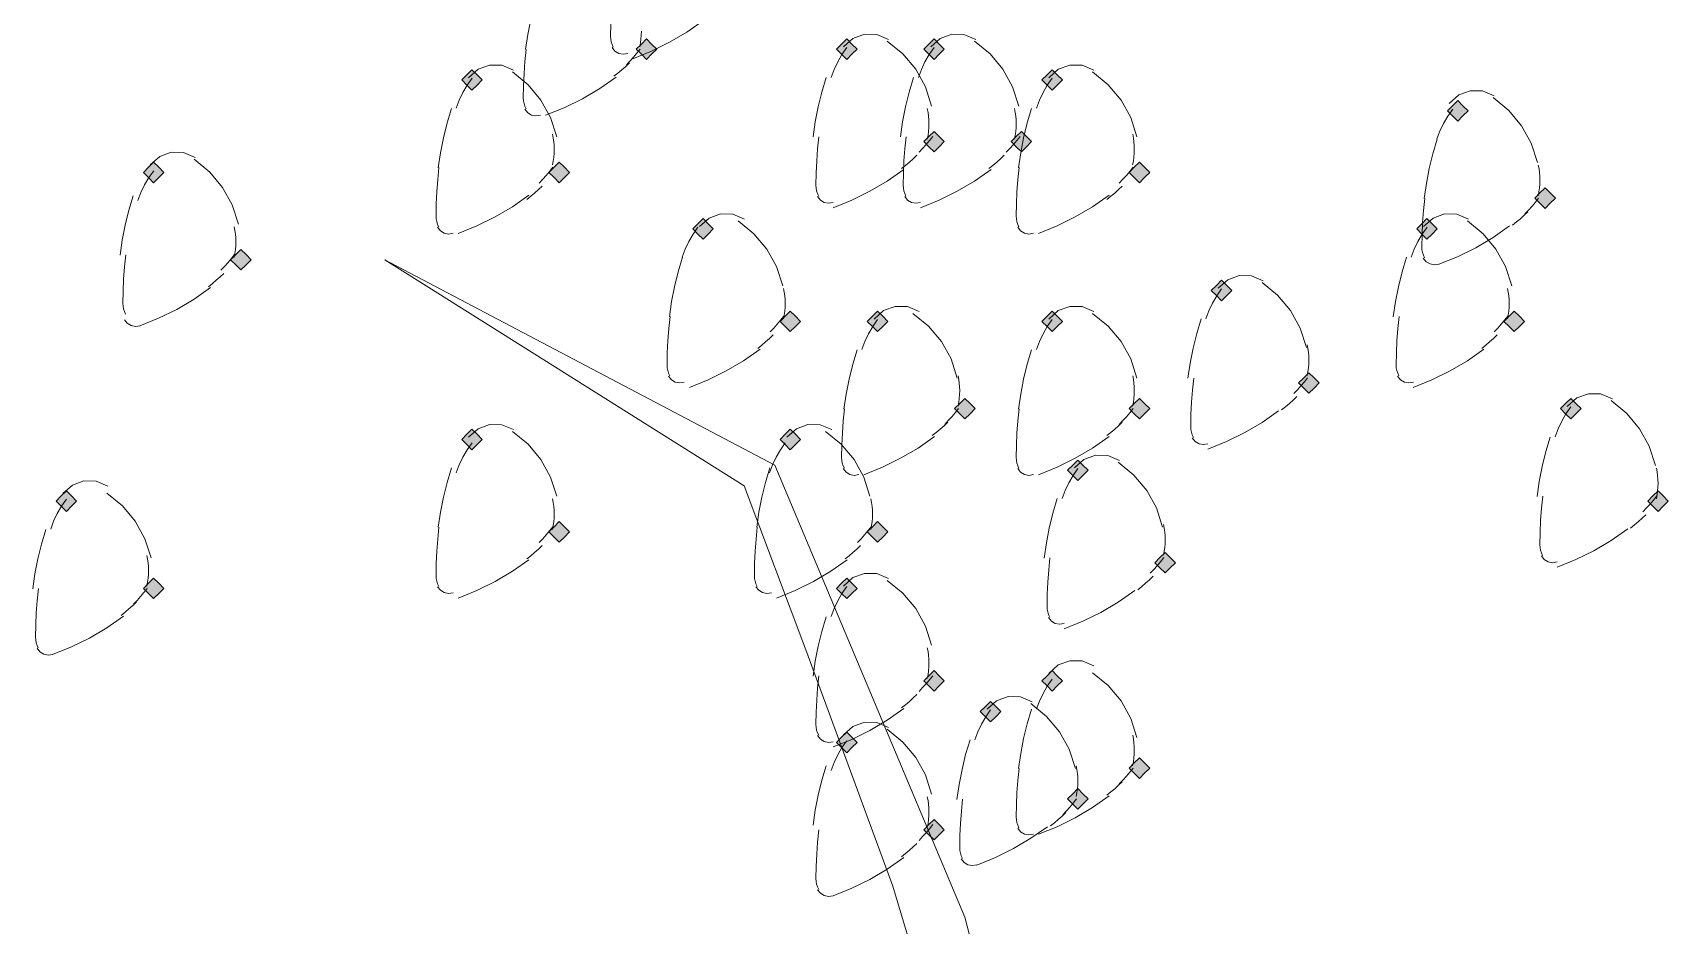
# Model space of a CAD drawing. Header units: millimetres. Extents: x 0 to 420, y 0 to 297.
# Drawn here: x 88.17 to 94.91, y 81.06 to 84.73 of the extents above; entities that cross this region are included whole.
import ezdxf

# ---------------------------------------------------------------- set-up
doc = ezdxf.new("R2010")
doc.units = ezdxf.units.MM

msp = doc.modelspace()

# ---------------------------------------------------------------- hatches: boundary and pattern name
for points in [[(90.6992, 84.709), (90.678, 84.6878), (90.6568, 84.6667), (90.678, 84.6455), (90.6992, 84.6243), (90.7203, 84.6455), (90.7415, 84.6667), (90.7203, 84.6878), (90.6992, 84.709)], [(91.5247, 84.709), (91.5035, 84.6878), (91.4823, 84.6667), (91.5035, 84.6455), (91.5247, 84.6243), (91.5458, 84.6455), (91.567, 84.6667), (91.5458, 84.6878), (91.5247, 84.709)], [(91.8845, 84.709), (91.8633, 84.6878), (91.8422, 84.6667), (91.8633, 84.6455), (91.8845, 84.6243), (91.9057, 84.6455), (91.9268, 84.6667), (91.9057, 84.6878), (91.8845, 84.709)], [(89.9795, 84.582), (89.9583, 84.5608), (89.9372, 84.5397), (89.9583, 84.5185), (89.9795, 84.4973), (90.0007, 84.5185), (90.0218, 84.5397), (90.0007, 84.5608), (89.9795, 84.582)], [(92.3713, 84.582), (92.3502, 84.5608), (92.329, 84.5397), (92.3502, 84.5185), (92.3713, 84.4973), (92.3925, 84.5185), (92.4137, 84.5397), (92.3925, 84.5608), (92.3713, 84.582)], [(94.0435, 84.455), (94.0223, 84.4338), (94.0012, 84.4127), (94.0223, 84.3915), (94.0435, 84.3703), (94.0647, 84.3915), (94.0858, 84.4127), (94.0647, 84.4338), (94.0435, 84.455)], [(91.8845, 84.328), (91.8633, 84.3068), (91.8422, 84.2857), (91.8633, 84.2645), (91.8845, 84.2433), (91.9057, 84.2645), (91.9268, 84.2857), (91.9057, 84.3068), (91.8845, 84.328)], [(92.2443, 84.328), (92.2232, 84.3068), (92.202, 84.2857), (92.2232, 84.2645), (92.2443, 84.2433), (92.2655, 84.2645), (92.2867, 84.2857), (92.2655, 84.3068), (92.2443, 84.328)], [(88.6672, 84.201), (88.646, 84.1798), (88.6248, 84.1587), (88.646, 84.1375), (88.6672, 84.1163), (88.6883, 84.1375), (88.7095, 84.1587), (88.6883, 84.1798), (88.6672, 84.201)], [(90.3393, 84.201), (90.3182, 84.1798), (90.297, 84.1587), (90.3182, 84.1375), (90.3393, 84.1163), (90.3605, 84.1375), (90.3817, 84.1587), (90.3605, 84.1798), (90.3393, 84.201)], [(92.7312, 84.201), (92.71, 84.1798), (92.6888, 84.1587), (92.71, 84.1375), (92.7312, 84.1163), (92.7523, 84.1375), (92.7735, 84.1587), (92.7523, 84.1798), (92.7312, 84.201)], [(94.4033, 84.0952), (94.3822, 84.074), (94.361, 84.0528), (94.3822, 84.0317), (94.4033, 84.0105), (94.4245, 84.0317), (94.4457, 84.0528), (94.4245, 84.074), (94.4033, 84.0952)], [(90.932, 83.9682), (90.9108, 83.947), (90.8897, 83.9258), (90.9108, 83.9047), (90.932, 83.8835), (90.9532, 83.9047), (90.9743, 83.9258), (90.9532, 83.947), (90.932, 83.9682)], [(93.9165, 83.9682), (93.8953, 83.947), (93.8742, 83.9258), (93.8953, 83.9047), (93.9165, 83.8835), (93.9377, 83.9047), (93.9588, 83.9258), (93.9377, 83.947), (93.9165, 83.9682)], [(89.027, 83.8412), (89.0059, 83.82), (88.9847, 83.7988), (89.0059, 83.7777), (89.027, 83.7565), (89.0482, 83.7777), (89.0693, 83.7988), (89.0482, 83.82), (89.027, 83.8412)], [(93.0698, 83.7142), (93.0487, 83.693), (93.0275, 83.6718), (93.0487, 83.6507), (93.0698, 83.6295), (93.091, 83.6507), (93.1122, 83.6718), (93.091, 83.693), (93.0698, 83.7142)], [(91.2918, 83.5872), (91.2707, 83.566), (91.2495, 83.5448), (91.2707, 83.5237), (91.2918, 83.5025), (91.313, 83.5237), (91.3342, 83.5448), (91.313, 83.566), (91.2918, 83.5872)], [(91.6517, 83.5872), (91.6305, 83.566), (91.6093, 83.5448), (91.6305, 83.5237), (91.6517, 83.5025), (91.6728, 83.5237), (91.694, 83.5448), (91.6728, 83.566), (91.6517, 83.5872)], [(92.3713, 83.5872), (92.3502, 83.566), (92.329, 83.5448), (92.3502, 83.5237), (92.3713, 83.5025), (92.3925, 83.5237), (92.4137, 83.5448), (92.3925, 83.566), (92.3713, 83.5872)], [(94.2763, 83.5872), (94.2552, 83.566), (94.234, 83.5448), (94.2552, 83.5237), (94.2763, 83.5025), (94.2975, 83.5237), (94.3187, 83.5448), (94.2975, 83.566), (94.2763, 83.5872)], [(93.4297, 83.3332), (93.4085, 83.312), (93.3873, 83.2908), (93.4085, 83.2697), (93.4297, 83.2485), (93.4508, 83.2697), (93.472, 83.2908), (93.4508, 83.312), (93.4297, 83.3332)], [(92.0115, 83.2273), (91.9903, 83.2062), (91.9692, 83.185), (91.9903, 83.1638), (92.0115, 83.1427), (92.0327, 83.1638), (92.0538, 83.185), (92.0327, 83.2062), (92.0115, 83.2273)], [(92.7312, 83.2273), (92.71, 83.2062), (92.6888, 83.185), (92.71, 83.1638), (92.7312, 83.1427), (92.7523, 83.1638), (92.7735, 83.185), (92.7523, 83.2062), (92.7312, 83.2273)], [(94.5092, 83.2273), (94.488, 83.2062), (94.4668, 83.185), (94.488, 83.1638), (94.5092, 83.1427), (94.5303, 83.1638), (94.5515, 83.185), (94.5303, 83.2062), (94.5092, 83.2273)], [(89.9795, 83.1003), (89.9583, 83.0792), (89.9372, 83.058), (89.9583, 83.0368), (89.9795, 83.0157), (90.0007, 83.0368), (90.0218, 83.058), (90.0007, 83.0792), (89.9795, 83.1003)], [(91.2918, 83.1003), (91.2707, 83.0792), (91.2495, 83.058), (91.2707, 83.0368), (91.2918, 83.0157), (91.313, 83.0368), (91.3342, 83.058), (91.313, 83.0792), (91.2918, 83.1003)], [(92.4772, 82.9733), (92.456, 82.9522), (92.4348, 82.931), (92.456, 82.9098), (92.4772, 82.8887), (92.4983, 82.9098), (92.5195, 82.931), (92.4983, 82.9522), (92.4772, 82.9733)], [(88.3073, 82.8463), (88.2862, 82.8252), (88.265, 82.804), (88.2862, 82.7828), (88.3073, 82.7617), (88.3285, 82.7828), (88.3497, 82.804), (88.3285, 82.8252), (88.3073, 82.8463)], [(94.869, 82.8463), (94.8478, 82.8252), (94.8267, 82.804), (94.8478, 82.7828), (94.869, 82.7617), (94.8902, 82.7828), (94.9113, 82.804), (94.8902, 82.8252), (94.869, 82.8463)], [(90.3393, 82.7193), (90.3182, 82.6982), (90.297, 82.677), (90.3182, 82.6558), (90.3393, 82.6347), (90.3605, 82.6558), (90.3817, 82.677), (90.3605, 82.6982), (90.3393, 82.7193)], [(91.6517, 82.7193), (91.6305, 82.6982), (91.6093, 82.677), (91.6305, 82.6558), (91.6517, 82.6347), (91.6728, 82.6558), (91.694, 82.677), (91.6728, 82.6982), (91.6517, 82.7193)], [(92.837, 82.5923), (92.8158, 82.5712), (92.7947, 82.55), (92.8158, 82.5288), (92.837, 82.5077), (92.8582, 82.5288), (92.8793, 82.55), (92.8582, 82.5712), (92.837, 82.5923)], [(88.6672, 82.4865), (88.646, 82.4653), (88.6248, 82.4442), (88.646, 82.423), (88.6672, 82.4018), (88.6883, 82.423), (88.7095, 82.4442), (88.6883, 82.4653), (88.6672, 82.4865)], [(91.5247, 82.4865), (91.5035, 82.4653), (91.4823, 82.4442), (91.5035, 82.423), (91.5247, 82.4018), (91.5458, 82.423), (91.567, 82.4442), (91.5458, 82.4653), (91.5247, 82.4865)], [(91.8845, 82.1055), (91.8633, 82.0843), (91.8422, 82.0632), (91.8633, 82.042), (91.8845, 82.0208), (91.9057, 82.042), (91.9268, 82.0632), (91.9057, 82.0843), (91.8845, 82.1055)], [(92.3713, 82.1055), (92.3502, 82.0843), (92.329, 82.0632), (92.3502, 82.042), (92.3713, 82.0208), (92.3925, 82.042), (92.4137, 82.0632), (92.3925, 82.0843), (92.3713, 82.1055)], [(92.1173, 81.9785), (92.0962, 81.9573), (92.075, 81.9362), (92.0962, 81.915), (92.1173, 81.8938), (92.1385, 81.915), (92.1597, 81.9362), (92.1385, 81.9573), (92.1173, 81.9785)], [(91.5247, 81.8515), (91.5035, 81.8303), (91.4823, 81.8092), (91.5035, 81.788), (91.5247, 81.7668), (91.5458, 81.788), (91.567, 81.8092), (91.5458, 81.8303), (91.5247, 81.8515)], [(92.7312, 81.7457), (92.71, 81.7245), (92.6888, 81.7033), (92.71, 81.6822), (92.7312, 81.661), (92.7523, 81.6822), (92.7735, 81.7033), (92.7523, 81.7245), (92.7312, 81.7457)], [(92.4772, 81.6187), (92.456, 81.5975), (92.4348, 81.5763), (92.456, 81.5552), (92.4772, 81.534), (92.4983, 81.5552), (92.5195, 81.5763), (92.4983, 81.5975), (92.4772, 81.6187)], [(91.8845, 81.4917), (91.8633, 81.4705), (91.8422, 81.4493), (91.8633, 81.4282), (91.8845, 81.407), (91.9057, 81.4282), (91.9268, 81.4493), (91.9057, 81.4705), (91.8845, 81.4917)]]:
    msp.add_hatch(color=7).paths.add_polyline_path(points)

# ---------------------------------------------------------------- linework, layer by layer
at = {"lineweight": 13}
for points in [[(90.2547, 84.9095), (90.2367, 84.8493), (90.2218, 84.7884), (90.2097, 84.7268), (90.2007, 84.6647)], [(90.5631, 84.9197), (90.5578, 84.8698), (90.554, 84.8198), (90.5518, 84.7697), (90.551, 84.7196)], [(90.6427, 84.6269), (90.7199, 84.6581), (90.7943, 84.6949), (90.8659, 84.7371), (90.9341, 84.7847)], [(90.551, 84.7196), (90.5517, 84.708), (90.5538, 84.6965), (90.5573, 84.6855), (90.5622, 84.6749)], [(90.6712, 84.6764), (90.6742, 84.6924), (90.6763, 84.7084), (90.6776, 84.7245), (90.678, 84.7407)], [(91.6962, 84.7071), (91.648, 84.7273), (91.5973, 84.7283), (91.5497, 84.7109), (91.5106, 84.6761)], [(91.8743, 84.4324), (91.8486, 84.5115), (91.8087, 84.5837), (91.7558, 84.647), (91.6913, 84.6996)], [(92.0561, 84.7071), (92.0078, 84.7273), (91.9572, 84.7283), (91.9096, 84.7109), (91.8705, 84.6761)], [(92.2341, 84.4324), (92.2084, 84.5115), (92.1685, 84.5837), (92.1156, 84.647), (92.0511, 84.6996)], [(90.2033, 84.6657), (90.198, 84.6158), (90.1942, 84.5658), (90.1919, 84.5157), (90.1912, 84.4656)], [(90.5572, 84.6736), (90.569, 84.6586), (90.5849, 84.649), (90.6031, 84.6455), (90.6219, 84.6486)], [(90.6159, 84.6017), (90.6309, 84.6173), (90.6454, 84.6332), (90.6593, 84.6497), (90.6727, 84.6666)], [(91.5248, 84.6739), (91.5048, 84.6452), (91.4872, 84.615), (91.4723, 84.5834), (91.4601, 84.5506)], [(91.8847, 84.6739), (91.8646, 84.6452), (91.8471, 84.615), (91.8322, 84.5834), (91.82, 84.5506)], [(90.1511, 84.5801), (90.1028, 84.6003), (90.0521, 84.6013), (90.0046, 84.5839), (89.9655, 84.5491)], [(90.3291, 84.3054), (90.3034, 84.3845), (90.2635, 84.4567), (90.2106, 84.52), (90.1461, 84.5726)], [(90.5649, 84.5553), (90.5814, 84.5683), (90.5975, 84.5818), (90.6132, 84.5959), (90.6283, 84.6105)], [(92.5429, 84.5801), (92.4946, 84.6003), (92.444, 84.6013), (92.3964, 84.5839), (92.3573, 84.5491)], [(92.7209, 84.3054), (92.6952, 84.3845), (92.6553, 84.4567), (92.6025, 84.52), (92.5379, 84.5726)], [(89.9797, 84.5469), (89.9596, 84.5182), (89.9421, 84.488), (89.9272, 84.4564), (89.915, 84.4236)], [(90.2829, 84.3941), (90.36, 84.4253), (90.4345, 84.462), (90.506, 84.5043), (90.5743, 84.5519)], [(91.44, 84.5497), (91.4221, 84.4895), (91.4071, 84.4285), (91.395, 84.367), (91.386, 84.3048)], [(91.7998, 84.5497), (91.7819, 84.4895), (91.7669, 84.4285), (91.7549, 84.367), (91.7458, 84.3048)], [(92.3715, 84.5469), (92.3514, 84.5182), (92.3339, 84.488), (92.319, 84.4564), (92.3068, 84.4236)], [(94.1939, 84.4742), (94.1456, 84.4945), (94.095, 84.4955), (94.0474, 84.4781), (94.0083, 84.4433)], [(89.8948, 84.4227), (89.8769, 84.3625), (89.8619, 84.3016), (89.8499, 84.2399), (89.8408, 84.1778)], [(90.1912, 84.4656), (90.1919, 84.454), (90.194, 84.4425), (90.1975, 84.4315), (90.2023, 84.4209)], [(90.1974, 84.4196), (90.2092, 84.4046), (90.2251, 84.395), (90.2432, 84.3915), (90.2621, 84.3946)], [(91.8633, 84.3598), (91.8629, 84.3753), (91.8617, 84.3908), (91.8595, 84.4062), (91.8566, 84.4215)], [(92.2232, 84.3598), (92.2228, 84.3753), (92.2215, 84.3908), (92.2194, 84.4062), (92.2164, 84.4215)], [(92.2867, 84.4227), (92.2687, 84.3625), (92.2538, 84.3016), (92.2417, 84.2399), (92.2327, 84.1778)], [(94.0225, 84.4199), (94.0024, 84.3912), (93.9849, 84.361), (93.97, 84.3294), (93.9578, 84.2966)], [(94.3719, 84.1995), (94.3462, 84.2787), (94.3063, 84.3509), (94.2535, 84.4142), (94.1889, 84.4668)], [(91.8565, 84.2954), (91.8595, 84.3113), (91.8616, 84.3274), (91.8629, 84.3436), (91.8633, 84.3598)], [(92.2164, 84.2954), (92.2193, 84.3113), (92.2215, 84.3274), (92.2228, 84.3436), (92.2232, 84.3598)], [(90.3182, 84.2539), (90.3178, 84.2695), (90.3165, 84.285), (90.3144, 84.3004), (90.3114, 84.3157)], [(91.4098, 84.3058), (91.4045, 84.256), (91.4007, 84.206), (91.3984, 84.1559), (91.3977, 84.1057)], [(91.7696, 84.3058), (91.7643, 84.256), (91.7605, 84.206), (91.7583, 84.1559), (91.7575, 84.1057)], [(91.8224, 84.2419), (91.8374, 84.2574), (91.8519, 84.2734), (91.8658, 84.2899), (91.8792, 84.3068)], [(92.1823, 84.2419), (92.1972, 84.2574), (92.2117, 84.2734), (92.2256, 84.2899), (92.239, 84.3068)], [(92.71, 84.2539), (92.7096, 84.2695), (92.7083, 84.285), (92.7062, 84.3004), (92.7033, 84.3157)], [(93.9588, 84.2957), (93.9409, 84.2355), (93.9259, 84.1745), (93.9139, 84.113), (93.9048, 84.0508)], [(88.8387, 84.2202), (88.7905, 84.2405), (88.7398, 84.2415), (88.6922, 84.2241), (88.6531, 84.1893)], [(90.3114, 84.1896), (90.3143, 84.2055), (90.3165, 84.2216), (90.3177, 84.2377), (90.3182, 84.2539)], [(91.7502, 84.1744), (91.7668, 84.1873), (91.7829, 84.2008), (91.7985, 84.2149), (91.8137, 84.2295)], [(92.11, 84.1744), (92.1266, 84.1873), (92.1427, 84.2008), (92.1583, 84.2149), (92.1735, 84.2295)], [(92.7032, 84.1896), (92.7062, 84.2055), (92.7083, 84.2216), (92.7096, 84.2377), (92.71, 84.2539)], [(88.6674, 84.1659), (88.6473, 84.1372), (88.6298, 84.107), (88.6148, 84.0754), (88.6026, 84.0426)], [(89.0168, 83.9455), (88.9911, 84.0247), (88.9511, 84.0969), (88.8983, 84.1602), (88.8338, 84.2128)], [(89.8434, 84.1788), (89.8381, 84.129), (89.8344, 84.079), (89.8321, 84.0289), (89.8313, 83.9787)], [(90.2561, 84.1149), (90.2711, 84.1304), (90.2856, 84.1464), (90.2995, 84.1629), (90.3129, 84.1798)], [(91.4682, 84.0131), (91.5454, 84.0442), (91.6198, 84.081), (91.6914, 84.1233), (91.7596, 84.1709)], [(91.8281, 84.0131), (91.9052, 84.0442), (91.9797, 84.081), (92.0512, 84.1233), (92.1195, 84.1709)], [(92.2353, 84.1788), (92.23, 84.129), (92.2262, 84.079), (92.2239, 84.0289), (92.2232, 83.9787)], [(92.6479, 84.1149), (92.6629, 84.1304), (92.6774, 84.1464), (92.6913, 84.1629), (92.7047, 84.1798)], [(94.3822, 84.1269), (94.3818, 84.1425), (94.3805, 84.158), (94.3784, 84.1734), (94.3754, 84.1887)], [(90.205, 84.0473), (90.2216, 84.0603), (90.2377, 84.0738), (90.2534, 84.0879), (90.2685, 84.1025)], [(91.3977, 84.1057), (91.3984, 84.0941), (91.4005, 84.0827), (91.404, 84.0716), (91.4088, 84.061)], [(91.7575, 84.1057), (91.7582, 84.0941), (91.7603, 84.0827), (91.7638, 84.0716), (91.7686, 84.061)], [(92.5969, 84.0473), (92.6134, 84.0603), (92.6296, 84.0738), (92.6452, 84.0879), (92.6603, 84.1025)], [(94.3754, 84.0626), (94.3783, 84.0785), (94.3805, 84.0946), (94.3817, 84.1107), (94.3822, 84.1269)], [(88.5825, 84.0628), (88.5646, 84.0026), (88.5496, 83.9417), (88.5375, 83.8801), (88.5285, 83.818)], [(89.9231, 83.9072), (90.0002, 83.9384), (90.0747, 83.9752), (90.1462, 84.0175), (90.2145, 84.065)], [(91.4039, 84.0597), (91.4157, 84.0448), (91.4316, 84.0352), (91.4498, 84.0316), (91.4686, 84.0348)], [(91.7637, 84.0597), (91.7755, 84.0448), (91.7914, 84.0352), (91.8096, 84.0316), (91.8284, 84.0348)], [(92.3149, 83.9072), (92.392, 83.9384), (92.4665, 83.9752), (92.5381, 84.0175), (92.6063, 84.065)], [(93.9074, 84.0518), (93.9021, 84.002), (93.8984, 83.952), (93.8961, 83.9019), (93.8953, 83.8518)], [(94.3201, 83.9879), (94.3351, 84.0034), (94.3495, 84.0194), (94.3635, 84.0359), (94.3768, 84.0528)], [(89.8313, 83.9787), (89.8321, 83.9671), (89.8342, 83.9557), (89.8377, 83.9446), (89.8425, 83.934)], [(91.1036, 83.9662), (91.0553, 83.9865), (91.0047, 83.9875), (90.9571, 83.9701), (90.918, 83.9353)], [(91.2604, 83.6915), (91.2347, 83.7707), (91.1948, 83.8429), (91.142, 83.9062), (91.0775, 83.9588)], [(92.2232, 83.9787), (92.2239, 83.9671), (92.226, 83.9557), (92.2295, 83.9446), (92.2343, 83.934)], [(94.0881, 83.9662), (94.0398, 83.9865), (93.9891, 83.9875), (93.9415, 83.9701), (93.9024, 83.9353)], [(94.2661, 83.6915), (94.2404, 83.7707), (94.2005, 83.8429), (94.1476, 83.9062), (94.0831, 83.9588)], [(94.269, 83.9415), (94.2856, 83.9545), (94.3017, 83.968), (94.3173, 83.9821), (94.3325, 83.9967)], [(89.0059, 83.8729), (89.0054, 83.8885), (89.0042, 83.904), (89.002, 83.9194), (88.9991, 83.9347)], [(89.8375, 83.9327), (89.8494, 83.9178), (89.8652, 83.9082), (89.8834, 83.9047), (89.9022, 83.9078)], [(90.911, 83.9331), (90.8909, 83.9044), (90.8734, 83.8742), (90.8585, 83.8426), (90.8463, 83.8097)], [(92.2294, 83.9327), (92.2412, 83.9178), (92.2571, 83.9082), (92.2752, 83.9047), (92.2941, 83.9078)], [(93.9167, 83.9331), (93.8966, 83.9044), (93.8791, 83.8742), (93.8642, 83.8426), (93.852, 83.8097)], [(93.9659, 83.7802), (94.043, 83.8114), (94.1175, 83.8482), (94.1891, 83.8905), (94.2573, 83.938)], [(88.5523, 83.819), (88.547, 83.7691), (88.5432, 83.7191), (88.5409, 83.6691), (88.5402, 83.6189)], [(88.9438, 83.7551), (88.9587, 83.7706), (88.9732, 83.7866), (88.9871, 83.803), (89.0005, 83.82)], [(88.999, 83.8086), (89.002, 83.8245), (89.0041, 83.8406), (89.0054, 83.8567), (89.0058, 83.8729)], [(93.8953, 83.8518), (93.896, 83.8401), (93.8982, 83.8287), (93.9016, 83.8176), (93.9065, 83.807)], [(89.6197, 83.7988), (91.1014, 82.8675), (91.3553, 82.1902), (91.7152, 81.2165), (92.1385, 79.7983), (92.1597, 79.629)], [(92.964, 79.4808), (92.329, 79.8618), (92.0115, 81.0895), (91.2283, 82.9522), (89.6197, 83.7988)], [(90.8473, 83.8088), (90.8294, 83.7486), (90.8144, 83.6877), (90.8024, 83.6261), (90.7933, 83.564)], [(93.8318, 83.8088), (93.8139, 83.7486), (93.7989, 83.6877), (93.7869, 83.6261), (93.7778, 83.564)], [(93.9015, 83.8057), (93.9134, 83.7908), (93.9292, 83.7812), (93.9474, 83.7777), (93.9662, 83.7808)], [(88.6107, 83.5263), (88.6879, 83.5574), (88.7624, 83.5942), (88.8339, 83.6365), (88.9021, 83.684)], [(88.8927, 83.6875), (88.9093, 83.7005), (88.9254, 83.714), (88.941, 83.7281), (88.9561, 83.7427)], [(91.2707, 83.6189), (91.2703, 83.6345), (91.269, 83.65), (91.2669, 83.6654), (91.2639, 83.6807)], [(93.07, 83.6791), (93.0499, 83.6504), (93.0324, 83.6202), (93.0175, 83.5886), (93.0053, 83.5558)], [(93.2414, 83.7122), (93.1931, 83.7325), (93.1425, 83.7335), (93.0949, 83.7161), (93.0558, 83.6813)], [(93.4194, 83.4375), (93.3937, 83.5167), (93.3538, 83.5889), (93.301, 83.6522), (93.2365, 83.7048)], [(94.2552, 83.6189), (94.2547, 83.6345), (94.2535, 83.65), (94.2514, 83.6654), (94.2484, 83.6807)], [(88.5402, 83.6189), (88.5409, 83.6073), (88.543, 83.5959), (88.5465, 83.5848), (88.5513, 83.5742)], [(91.2639, 83.5546), (91.2668, 83.5705), (91.269, 83.5866), (91.2702, 83.6027), (91.2707, 83.6189)], [(94.2483, 83.5546), (94.2513, 83.5705), (94.2535, 83.5866), (94.2547, 83.6027), (94.2552, 83.6189)], [(88.5464, 83.5517), (88.5582, 83.5368), (88.5741, 83.5272), (88.5922, 83.5237), (88.6111, 83.5268)], [(90.7959, 83.565), (90.7907, 83.5151), (90.7869, 83.4651), (90.7846, 83.4151), (90.7839, 83.3649)], [(91.2086, 83.5011), (91.2236, 83.5166), (91.238, 83.5326), (91.252, 83.5491), (91.2653, 83.566)], [(91.6519, 83.5521), (91.6318, 83.5234), (91.6143, 83.4932), (91.5994, 83.4616), (91.5871, 83.4287)], [(91.8232, 83.5852), (91.775, 83.6055), (91.7243, 83.6065), (91.6767, 83.5891), (91.6376, 83.5543)], [(91.9801, 83.3105), (91.9544, 83.3897), (91.9145, 83.4619), (91.8616, 83.5252), (91.7971, 83.5778)], [(92.3715, 83.5521), (92.3514, 83.5234), (92.3339, 83.4932), (92.319, 83.4616), (92.3068, 83.4287)], [(92.5429, 83.5852), (92.4946, 83.6055), (92.444, 83.6065), (92.3964, 83.5891), (92.3573, 83.5543)], [(92.7209, 83.3105), (92.6952, 83.3897), (92.6553, 83.4619), (92.6025, 83.5252), (92.5379, 83.5778)], [(92.9852, 83.5548), (92.9672, 83.4946), (92.9523, 83.4337), (92.9402, 83.3721), (92.9311, 83.31)], [(93.8016, 83.565), (93.7963, 83.5151), (93.7925, 83.4651), (93.7903, 83.4151), (93.7895, 83.3649)], [(94.1931, 83.5011), (94.2081, 83.5166), (94.2226, 83.5326), (94.2365, 83.5491), (94.2498, 83.566)], [(91.1575, 83.4335), (91.1741, 83.4465), (91.1902, 83.46), (91.2058, 83.4741), (91.221, 83.4887)], [(94.142, 83.4335), (94.1586, 83.4465), (94.1747, 83.46), (94.1903, 83.4741), (94.2055, 83.4887)], [(90.8756, 83.2722), (90.9527, 83.3034), (91.0272, 83.3402), (91.0987, 83.3825), (91.167, 83.43)], [(91.567, 83.4278), (91.5491, 83.3677), (91.5341, 83.3067), (91.522, 83.2451), (91.513, 83.183)], [(92.2867, 83.4278), (92.2687, 83.3677), (92.2538, 83.3067), (92.2417, 83.2451), (92.2327, 83.183)], [(93.4297, 83.3861), (93.4293, 83.4016), (93.428, 83.4171), (93.4259, 83.4325), (93.4229, 83.4478)], [(93.8601, 83.2722), (93.9372, 83.3034), (94.0117, 83.3402), (94.0832, 83.3825), (94.1515, 83.43)], [(90.7839, 83.3649), (90.7846, 83.3533), (90.7867, 83.3419), (90.7902, 83.3308), (90.795, 83.3202)], [(93.4229, 83.3218), (93.4258, 83.3377), (93.428, 83.3537), (93.4292, 83.3699), (93.4297, 83.3861)], [(93.7895, 83.3649), (93.7902, 83.3533), (93.7923, 83.3419), (93.7958, 83.3308), (93.8006, 83.3202)], [(90.79, 83.3189), (90.8019, 83.304), (90.8177, 83.2944), (90.8359, 83.2908), (90.8547, 83.294)], [(91.9903, 83.2591), (91.9899, 83.2746), (91.9886, 83.2901), (91.9865, 83.3056), (91.9836, 83.3208)], [(92.71, 83.2591), (92.7096, 83.2746), (92.7083, 83.2901), (92.7062, 83.3056), (92.7033, 83.3208)], [(92.9549, 83.311), (92.9497, 83.2611), (92.9459, 83.2111), (92.9436, 83.1611), (92.9429, 83.1109)], [(93.3676, 83.2471), (93.3826, 83.2626), (93.397, 83.2786), (93.411, 83.295), (93.4243, 83.312)], [(93.7957, 83.3189), (93.8075, 83.304), (93.8234, 83.2944), (93.8416, 83.2908), (93.8604, 83.294)], [(91.9835, 83.1948), (91.9865, 83.2107), (91.9886, 83.2267), (91.9899, 83.2429), (91.9903, 83.2591)], [(92.7032, 83.1948), (92.7062, 83.2107), (92.7083, 83.2267), (92.7096, 83.2429), (92.71, 83.2591)], [(93.3165, 83.1795), (93.3331, 83.1925), (93.3492, 83.206), (93.3648, 83.2201), (93.38, 83.2347)], [(94.6808, 83.2254), (94.6325, 83.2457), (94.5818, 83.2466), (94.5342, 83.2293), (94.4951, 83.1945)], [(94.8587, 82.9507), (94.8331, 83.0299), (94.7931, 83.102), (94.7403, 83.1654), (94.6758, 83.218)], [(91.5156, 83.184), (91.5103, 83.1341), (91.5065, 83.0841), (91.5043, 83.0341), (91.5035, 82.9839)], [(91.9283, 83.1201), (91.9433, 83.1356), (91.9577, 83.1516), (91.9716, 83.1681), (91.985, 83.185)], [(92.2353, 83.184), (92.23, 83.1341), (92.2262, 83.0841), (92.2239, 83.0341), (92.2232, 82.9839)], [(92.6479, 83.1201), (92.6629, 83.1356), (92.6774, 83.1516), (92.6913, 83.1681), (92.7047, 83.185)], [(93.0134, 83.0182), (93.0905, 83.0494), (93.165, 83.0862), (93.2365, 83.1285), (93.3048, 83.176)], [(94.5093, 83.1923), (94.4893, 83.1636), (94.4718, 83.1333), (94.4568, 83.1017), (94.4446, 83.0689)], [(90.1511, 83.0984), (90.1028, 83.1186), (90.0521, 83.1196), (90.0046, 83.1023), (89.9655, 83.0675)], [(90.3291, 82.8237), (90.3034, 82.9029), (90.2635, 82.975), (90.2106, 83.0384), (90.1461, 83.091)], [(91.4634, 83.0984), (91.4151, 83.1186), (91.3645, 83.1196), (91.3169, 83.1023), (91.2778, 83.0675)], [(91.6202, 82.8237), (91.5946, 82.9029), (91.5546, 82.975), (91.5018, 83.0384), (91.4373, 83.091)], [(91.5952, 82.9124), (91.6724, 82.9436), (91.7468, 82.9804), (91.8184, 83.0226), (91.8866, 83.0702)], [(91.8772, 83.0737), (91.8938, 83.0866), (91.9099, 83.1002), (91.9255, 83.1142), (91.9407, 83.1289)], [(92.3149, 82.9124), (92.392, 82.9436), (92.4665, 82.9804), (92.5381, 83.0226), (92.6063, 83.0702)], [(92.5969, 83.0737), (92.6134, 83.0866), (92.6296, 83.1002), (92.6452, 83.1142), (92.6603, 83.1289)], [(92.9429, 83.1109), (92.9436, 83.0993), (92.9457, 83.0879), (92.9492, 83.0768), (92.954, 83.0662)], [(89.9797, 83.0441), (89.9596, 83.0154), (89.9421, 82.9852), (89.9272, 82.9535), (89.915, 82.9207)], [(91.2709, 83.0441), (91.2508, 83.0154), (91.2333, 82.9852), (91.2183, 82.9535), (91.2061, 82.9207)], [(92.949, 83.0649), (92.9609, 83.0499), (92.9767, 83.0404), (92.9949, 83.0368), (93.0137, 83.04)], [(94.4245, 83.068), (94.4066, 83.0078), (94.3916, 82.9469), (94.3796, 82.8853), (94.3705, 82.8232)], [(89.8948, 82.941), (89.8769, 82.8808), (89.8619, 82.8199), (89.8499, 82.7583), (89.8408, 82.6962)], [(91.2072, 82.941), (91.1892, 82.8808), (91.1743, 82.8199), (91.1622, 82.7583), (91.1532, 82.6962)], [(91.5035, 82.9839), (91.5042, 82.9723), (91.5063, 82.9609), (91.5098, 82.9498), (91.5147, 82.9392)], [(91.5097, 82.9379), (91.5215, 82.923), (91.5374, 82.9134), (91.5556, 82.9098), (91.5744, 82.913)], [(92.2232, 82.9839), (92.2239, 82.9723), (92.226, 82.9609), (92.2295, 82.9498), (92.2343, 82.9392)], [(92.2294, 82.9379), (92.2412, 82.923), (92.2571, 82.9134), (92.2752, 82.9098), (92.2941, 82.913)], [(92.4773, 82.9383), (92.4573, 82.9096), (92.4397, 82.8793), (92.4248, 82.8477), (92.4126, 82.8149)], [(92.6487, 82.9714), (92.6005, 82.9916), (92.5498, 82.9926), (92.5022, 82.9753), (92.4631, 82.9405)], [(92.8267, 82.6967), (92.8011, 82.7758), (92.7611, 82.848), (92.7083, 82.9114), (92.6438, 82.9639)], [(94.869, 82.8781), (94.8686, 82.8936), (94.8673, 82.9092), (94.8652, 82.9245), (94.8623, 82.9398)], [(88.4789, 82.8656), (88.4306, 82.8858), (88.38, 82.8868), (88.3324, 82.8694), (88.2933, 82.8347)], [(94.8622, 82.8138), (94.8652, 82.8297), (94.8673, 82.8457), (94.8686, 82.8619), (94.869, 82.8781)], [(88.3075, 82.8113), (88.2874, 82.7826), (88.2699, 82.7523), (88.255, 82.7207), (88.2428, 82.6879)], [(88.6569, 82.5697), (88.6312, 82.6489), (88.5913, 82.721), (88.5385, 82.7844), (88.474, 82.837)], [(90.3182, 82.7511), (90.3178, 82.7666), (90.3165, 82.7821), (90.3144, 82.7976), (90.3114, 82.8128)], [(91.6305, 82.7511), (91.6301, 82.7666), (91.6288, 82.7821), (91.6267, 82.7976), (91.6237, 82.8128)], [(92.3925, 82.814), (92.3746, 82.7538), (92.3596, 82.6929), (92.3476, 82.6313), (92.3385, 82.5692)], [(94.3943, 82.8241), (94.389, 82.7743), (94.3852, 82.7243), (94.3829, 82.6742), (94.3822, 82.6241)], [(94.8069, 82.7603), (94.8219, 82.7758), (94.8364, 82.7918), (94.8503, 82.8082), (94.8637, 82.8252)], [(90.3114, 82.6868), (90.3143, 82.7027), (90.3165, 82.7187), (90.3177, 82.7349), (90.3182, 82.7511)], [(91.6237, 82.6868), (91.6267, 82.7027), (91.6288, 82.7187), (91.6301, 82.7349), (91.6305, 82.7511)], [(94.7559, 82.6927), (94.7724, 82.7056), (94.7886, 82.7192), (94.8042, 82.7332), (94.8193, 82.7479)], [(88.2227, 82.687), (88.2047, 82.6268), (88.1898, 82.5659), (88.1777, 82.5043), (88.1686, 82.4422)], [(89.8434, 82.6971), (89.8381, 82.6473), (89.8344, 82.5973), (89.8321, 82.5472), (89.8313, 82.4971)], [(90.2561, 82.6332), (90.2711, 82.6487), (90.2856, 82.6648), (90.2995, 82.6812), (90.3129, 82.6981)], [(91.1558, 82.6971), (91.1505, 82.6473), (91.1467, 82.5973), (91.1444, 82.5472), (91.1437, 82.4971)], [(91.5684, 82.6332), (91.5834, 82.6487), (91.5979, 82.6648), (91.6118, 82.6812), (91.6252, 82.6981)], [(92.837, 82.6453), (92.8366, 82.6608), (92.8353, 82.6763), (92.8332, 82.6917), (92.8303, 82.707)], [(94.4527, 82.5314), (94.5299, 82.5626), (94.6044, 82.5994), (94.6759, 82.6416), (94.7442, 82.6892)], [(90.205, 82.5657), (90.2216, 82.5786), (90.2377, 82.5922), (90.2534, 82.6062), (90.2685, 82.6208)], [(91.5174, 82.5657), (91.5339, 82.5786), (91.5501, 82.5922), (91.5657, 82.6062), (91.5808, 82.6208)], [(92.8302, 82.5809), (92.8332, 82.5969), (92.8353, 82.6129), (92.8366, 82.629), (92.837, 82.6453)], [(94.3822, 82.6241), (94.3829, 82.6124), (94.385, 82.601), (94.3885, 82.59), (94.3933, 82.5794)], [(88.646, 82.5182), (88.6456, 82.5338), (88.6443, 82.5493), (88.6422, 82.5647), (88.6393, 82.58)], [(89.9231, 82.4044), (90.0002, 82.4356), (90.0747, 82.4724), (90.1462, 82.5146), (90.2145, 82.5622)], [(91.2354, 82.4044), (91.3125, 82.4356), (91.387, 82.4724), (91.4586, 82.5146), (91.5268, 82.5622)], [(92.3623, 82.5702), (92.357, 82.5203), (92.3532, 82.4703), (92.3509, 82.4202), (92.3502, 82.3701)], [(92.7749, 82.5062), (92.7899, 82.5218), (92.8044, 82.5377), (92.8183, 82.5542), (92.8317, 82.5711)], [(94.3884, 82.5781), (94.4002, 82.5631), (94.4161, 82.5535), (94.4342, 82.55), (94.4531, 82.5531)], [(88.6392, 82.4539), (88.6422, 82.4699), (88.6443, 82.4859), (88.6456, 82.502), (88.646, 82.5182)], [(89.8313, 82.4971), (89.8321, 82.4854), (89.8342, 82.474), (89.8377, 82.463), (89.8425, 82.4524)], [(91.1437, 82.4971), (91.1444, 82.4854), (91.1465, 82.474), (91.15, 82.463), (91.1548, 82.4524)], [(91.6962, 82.4846), (91.648, 82.5048), (91.5973, 82.5058), (91.5497, 82.4884), (91.5106, 82.4536)], [(91.8743, 82.2098), (91.8486, 82.289), (91.8087, 82.3612), (91.7558, 82.4245), (91.6913, 82.4771)], [(92.7239, 82.4387), (92.7404, 82.4516), (92.7565, 82.4652), (92.7722, 82.4792), (92.7873, 82.4938)], [(88.1924, 82.4432), (88.1872, 82.3933), (88.1834, 82.3433), (88.1811, 82.2932), (88.1803, 82.2431)], [(88.5839, 82.3793), (88.5989, 82.3948), (88.6134, 82.4108), (88.6273, 82.4272), (88.6407, 82.4441)], [(89.8375, 82.4511), (89.8494, 82.4361), (89.8652, 82.4265), (89.8834, 82.423), (89.9022, 82.4261)], [(91.1499, 82.4511), (91.1617, 82.4361), (91.1776, 82.4265), (91.1957, 82.423), (91.2146, 82.4261)], [(91.5248, 82.4514), (91.5048, 82.4227), (91.4872, 82.3925), (91.4723, 82.3609), (91.4601, 82.3281)], [(92.4207, 82.2774), (92.4979, 82.3086), (92.5724, 82.3454), (92.6439, 82.3876), (92.7121, 82.4352)], [(88.2509, 82.1716), (88.328, 82.2027), (88.4025, 82.2396), (88.474, 82.2818), (88.5423, 82.3293)], [(88.5329, 82.3329), (88.5494, 82.3458), (88.5655, 82.3593), (88.5812, 82.3734), (88.5963, 82.388)], [(92.3502, 82.3701), (92.3509, 82.3585), (92.353, 82.347), (92.3565, 82.336), (92.3613, 82.3254)], [(91.44, 82.3271), (91.4221, 82.267), (91.4071, 82.2061), (91.395, 82.1445), (91.386, 82.0823)], [(92.3564, 82.3241), (92.3682, 82.3091), (92.3841, 82.2995), (92.4022, 82.296), (92.4211, 82.2992)], [(88.1803, 82.2431), (88.1811, 82.2315), (88.1832, 82.22), (88.1867, 82.209), (88.1915, 82.1984)], [(88.1865, 82.1971), (88.1984, 82.1821), (88.2142, 82.1725), (88.2324, 82.169), (88.2512, 82.1721)], [(91.8633, 82.1373), (91.8629, 82.1528), (91.8617, 82.1683), (91.8595, 82.1837), (91.8566, 82.199)], [(91.8565, 82.0729), (91.8595, 82.0889), (91.8616, 82.1049), (91.8629, 82.121), (91.8633, 82.1373)], [(92.5429, 82.1247), (92.4946, 82.145), (92.444, 82.146), (92.3964, 82.1286), (92.3573, 82.0938)], [(91.4098, 82.0833), (91.4045, 82.0335), (91.4007, 81.9835), (91.3984, 81.9334), (91.3977, 81.8832)], [(91.8224, 82.0194), (91.8374, 82.0349), (91.8519, 82.0509), (91.8658, 82.0674), (91.8792, 82.0843)], [(92.3715, 82.0704), (92.3514, 82.0417), (92.3339, 82.0115), (92.319, 81.9799), (92.3068, 81.9471)], [(92.7209, 81.8289), (92.6952, 81.908), (92.6553, 81.9802), (92.6025, 82.0435), (92.5379, 82.0961)], [(91.7502, 81.9518), (91.7668, 81.9648), (91.7829, 81.9783), (91.7985, 81.9924), (91.8137, 82.007)], [(92.2889, 81.9766), (92.2406, 81.9968), (92.19, 81.9978), (92.1424, 81.9804), (92.1033, 81.9456)], [(91.4682, 81.7906), (91.5454, 81.8217), (91.6198, 81.8585), (91.6914, 81.9008), (91.7596, 81.9484)], [(92.1175, 81.9434), (92.0975, 81.9147), (92.0799, 81.8845), (92.065, 81.8529), (92.0528, 81.8201)], [(92.2867, 81.9462), (92.2687, 81.886), (92.2538, 81.825), (92.2417, 81.7635), (92.2327, 81.7013)], [(92.4669, 81.7019), (92.4412, 81.781), (92.4013, 81.8532), (92.3485, 81.9165), (92.284, 81.9691)], [(91.3977, 81.8832), (91.3984, 81.8716), (91.4005, 81.8602), (91.404, 81.8491), (91.4088, 81.8385)], [(91.6962, 81.8707), (91.648, 81.891), (91.5973, 81.892), (91.5497, 81.8746), (91.5106, 81.8398)], [(91.8743, 81.596), (91.8486, 81.6752), (91.8087, 81.7474), (91.7558, 81.8107), (91.6913, 81.8633)], [(91.4039, 81.8372), (91.4157, 81.8223), (91.4316, 81.8127), (91.4498, 81.8092), (91.4686, 81.8123)], [(91.5248, 81.8164), (91.5048, 81.7877), (91.4872, 81.7575), (91.4723, 81.7259), (91.4601, 81.6931)], [(92.0327, 81.8192), (92.0147, 81.759), (91.9997, 81.698), (91.9877, 81.6364), (91.9786, 81.5743)], [(92.71, 81.7774), (92.7096, 81.793), (92.7083, 81.8085), (92.7062, 81.8239), (92.7033, 81.8392)], [(92.7032, 81.7131), (92.7062, 81.729), (92.7083, 81.7451), (92.7096, 81.7612), (92.71, 81.7774)], [(91.44, 81.7133), (91.4221, 81.6532), (91.4071, 81.5922), (91.395, 81.5306), (91.386, 81.4685)], [(92.2353, 81.7023), (92.23, 81.6525), (92.2262, 81.6025), (92.2239, 81.5524), (92.2232, 81.5023)], [(92.4772, 81.6504), (92.4768, 81.666), (92.4755, 81.6815), (92.4734, 81.6969), (92.4704, 81.7122)], [(92.6479, 81.6384), (92.6629, 81.6539), (92.6774, 81.6699), (92.6913, 81.6864), (92.7047, 81.7033)], [(92.3149, 81.4307), (92.392, 81.4619), (92.4665, 81.4987), (92.5381, 81.541), (92.6063, 81.5885)], [(92.4704, 81.5861), (92.4733, 81.602), (92.4755, 81.6181), (92.4767, 81.6342), (92.4772, 81.6504)], [(92.5969, 81.592), (92.6134, 81.605), (92.6296, 81.6185), (92.6452, 81.6326), (92.6603, 81.6472)], [(91.8565, 81.4591), (91.8595, 81.475), (91.8616, 81.4911), (91.8629, 81.5072), (91.8633, 81.5234)], [(91.8633, 81.5234), (91.8629, 81.539), (91.8617, 81.5545), (91.8595, 81.5699), (91.8566, 81.5852)], [(92.0024, 81.5753), (91.9972, 81.5255), (91.9934, 81.4755), (91.9911, 81.4254), (91.9903, 81.3752)], [(92.364, 81.465), (92.3806, 81.478), (92.3967, 81.4915), (92.4124, 81.5056), (92.4275, 81.5202)], [(92.4151, 81.5114), (92.4301, 81.5269), (92.4446, 81.5429), (92.4585, 81.5594), (92.4719, 81.5763)], [(91.8224, 81.4056), (91.8374, 81.4211), (91.8519, 81.4371), (91.8658, 81.4536), (91.8792, 81.4705)], [(92.0609, 81.3037), (92.138, 81.3349), (92.2125, 81.3717), (92.284, 81.414), (92.3523, 81.4615)], [(92.2232, 81.5023), (92.2239, 81.4906), (92.226, 81.4792), (92.2295, 81.4681), (92.2343, 81.4575)], [(92.2294, 81.4562), (92.2412, 81.4413), (92.2571, 81.4317), (92.2752, 81.4282), (92.2941, 81.4313)], [(91.4098, 81.4483), (91.4045, 81.3985), (91.4007, 81.3485), (91.3984, 81.2984), (91.3977, 81.2482)], [(91.7502, 81.338), (91.7668, 81.351), (91.7829, 81.3645), (91.7985, 81.3786), (91.8137, 81.3932)], [(91.4682, 81.1767), (91.5454, 81.2079), (91.6198, 81.2447), (91.6914, 81.287), (91.7596, 81.3345)], [(91.9903, 81.3752), (91.9911, 81.3636), (91.9932, 81.3522), (91.9967, 81.3411), (92.0015, 81.3305)], [(91.9965, 81.3292), (92.0084, 81.3143), (92.0242, 81.3047), (92.0424, 81.3012), (92.0612, 81.3043)], [(91.3977, 81.2482), (91.3984, 81.2366), (91.4005, 81.2252), (91.404, 81.2141), (91.4088, 81.2035)], [(91.4039, 81.2022), (91.4157, 81.1873), (91.4316, 81.1777), (91.4498, 81.1742), (91.4686, 81.1773)]]:
    msp.add_lwpolyline(points, dxfattribs=at)
at = {"lineweight": 0}
for points in [[(90.6992, 84.709), (90.678, 84.6878), (90.6568, 84.6667), (90.678, 84.6455), (90.6992, 84.6243), (90.7203, 84.6455), (90.7415, 84.6667), (90.7203, 84.6878)], [(91.5247, 84.709), (91.5035, 84.6878), (91.4823, 84.6667), (91.5035, 84.6455), (91.5247, 84.6243), (91.5458, 84.6455), (91.567, 84.6667), (91.5458, 84.6878)], [(91.8845, 84.709), (91.8633, 84.6878), (91.8422, 84.6667), (91.8633, 84.6455), (91.8845, 84.6243), (91.9057, 84.6455), (91.9268, 84.6667), (91.9057, 84.6878)], [(89.9795, 84.582), (89.9583, 84.5608), (89.9372, 84.5397), (89.9583, 84.5185), (89.9795, 84.4973), (90.0007, 84.5185), (90.0218, 84.5397), (90.0007, 84.5608)], [(92.3713, 84.582), (92.3502, 84.5608), (92.329, 84.5397), (92.3502, 84.5185), (92.3713, 84.4973), (92.3925, 84.5185), (92.4137, 84.5397), (92.3925, 84.5608)], [(94.0435, 84.455), (94.0223, 84.4338), (94.0012, 84.4127), (94.0223, 84.3915), (94.0435, 84.3703), (94.0647, 84.3915), (94.0858, 84.4127), (94.0647, 84.4338)], [(91.8845, 84.328), (91.8633, 84.3068), (91.8422, 84.2857), (91.8633, 84.2645), (91.8845, 84.2433), (91.9057, 84.2645), (91.9268, 84.2857), (91.9057, 84.3068)], [(92.2443, 84.328), (92.2232, 84.3068), (92.202, 84.2857), (92.2232, 84.2645), (92.2443, 84.2433), (92.2655, 84.2645), (92.2867, 84.2857), (92.2655, 84.3068)], [(88.6672, 84.201), (88.646, 84.1798), (88.6248, 84.1587), (88.646, 84.1375), (88.6672, 84.1163), (88.6883, 84.1375), (88.7095, 84.1587), (88.6883, 84.1798)], [(90.3393, 84.201), (90.3182, 84.1798), (90.297, 84.1587), (90.3182, 84.1375), (90.3393, 84.1163), (90.3605, 84.1375), (90.3817, 84.1587), (90.3605, 84.1798)], [(92.7312, 84.201), (92.71, 84.1798), (92.6888, 84.1587), (92.71, 84.1375), (92.7312, 84.1163), (92.7523, 84.1375), (92.7735, 84.1587), (92.7523, 84.1798)], [(94.4033, 84.0952), (94.3822, 84.074), (94.361, 84.0528), (94.3822, 84.0317), (94.4033, 84.0105), (94.4245, 84.0317), (94.4457, 84.0528), (94.4245, 84.074)], [(90.932, 83.9682), (90.9108, 83.947), (90.8897, 83.9258), (90.9108, 83.9047), (90.932, 83.8835), (90.9532, 83.9047), (90.9743, 83.9258), (90.9532, 83.947)], [(93.9165, 83.9682), (93.8953, 83.947), (93.8742, 83.9258), (93.8953, 83.9047), (93.9165, 83.8835), (93.9377, 83.9047), (93.9588, 83.9258), (93.9377, 83.947)], [(89.027, 83.8412), (89.0059, 83.82), (88.9847, 83.7988), (89.0059, 83.7777), (89.027, 83.7565), (89.0482, 83.7777), (89.0693, 83.7988), (89.0482, 83.82)], [(93.0698, 83.7142), (93.0487, 83.693), (93.0275, 83.6718), (93.0487, 83.6507), (93.0698, 83.6295), (93.091, 83.6507), (93.1122, 83.6718), (93.091, 83.693)], [(91.2918, 83.5872), (91.2707, 83.566), (91.2495, 83.5448), (91.2707, 83.5237), (91.2918, 83.5025), (91.313, 83.5237), (91.3342, 83.5448), (91.313, 83.566)], [(91.6517, 83.5872), (91.6305, 83.566), (91.6093, 83.5448), (91.6305, 83.5237), (91.6517, 83.5025), (91.6728, 83.5237), (91.694, 83.5448), (91.6728, 83.566)], [(92.3713, 83.5872), (92.3502, 83.566), (92.329, 83.5448), (92.3502, 83.5237), (92.3713, 83.5025), (92.3925, 83.5237), (92.4137, 83.5448), (92.3925, 83.566)], [(94.2763, 83.5872), (94.2552, 83.566), (94.234, 83.5448), (94.2552, 83.5237), (94.2763, 83.5025), (94.2975, 83.5237), (94.3187, 83.5448), (94.2975, 83.566)], [(93.4297, 83.3332), (93.4085, 83.312), (93.3873, 83.2908), (93.4085, 83.2697), (93.4297, 83.2485), (93.4508, 83.2697), (93.472, 83.2908), (93.4508, 83.312)], [(92.0115, 83.2273), (91.9903, 83.2062), (91.9692, 83.185), (91.9903, 83.1638), (92.0115, 83.1427), (92.0327, 83.1638), (92.0538, 83.185), (92.0327, 83.2062)], [(92.7312, 83.2273), (92.71, 83.2062), (92.6888, 83.185), (92.71, 83.1638), (92.7312, 83.1427), (92.7523, 83.1638), (92.7735, 83.185), (92.7523, 83.2062)], [(94.5092, 83.2273), (94.488, 83.2062), (94.4668, 83.185), (94.488, 83.1638), (94.5092, 83.1427), (94.5303, 83.1638), (94.5515, 83.185), (94.5303, 83.2062)], [(89.9795, 83.1003), (89.9583, 83.0792), (89.9372, 83.058), (89.9583, 83.0368), (89.9795, 83.0157), (90.0007, 83.0368), (90.0218, 83.058), (90.0007, 83.0792)], [(91.2918, 83.1003), (91.2707, 83.0792), (91.2495, 83.058), (91.2707, 83.0368), (91.2918, 83.0157), (91.313, 83.0368), (91.3342, 83.058), (91.313, 83.0792)], [(92.4772, 82.9733), (92.456, 82.9522), (92.4348, 82.931), (92.456, 82.9098), (92.4772, 82.8887), (92.4983, 82.9098), (92.5195, 82.931), (92.4983, 82.9522)], [(88.3073, 82.8463), (88.2862, 82.8252), (88.265, 82.804), (88.2862, 82.7828), (88.3073, 82.7617), (88.3285, 82.7828), (88.3497, 82.804), (88.3285, 82.8252)], [(94.869, 82.8463), (94.8478, 82.8252), (94.8267, 82.804), (94.8478, 82.7828), (94.869, 82.7617), (94.8902, 82.7828), (94.9113, 82.804), (94.8902, 82.8252)], [(90.3393, 82.7193), (90.3182, 82.6982), (90.297, 82.677), (90.3182, 82.6558), (90.3393, 82.6347), (90.3605, 82.6558), (90.3817, 82.677), (90.3605, 82.6982)], [(91.6517, 82.7193), (91.6305, 82.6982), (91.6093, 82.677), (91.6305, 82.6558), (91.6517, 82.6347), (91.6728, 82.6558), (91.694, 82.677), (91.6728, 82.6982)], [(92.837, 82.5923), (92.8158, 82.5712), (92.7947, 82.55), (92.8158, 82.5288), (92.837, 82.5077), (92.8582, 82.5288), (92.8793, 82.55), (92.8582, 82.5712)], [(88.6672, 82.4865), (88.646, 82.4653), (88.6248, 82.4442), (88.646, 82.423), (88.6672, 82.4018), (88.6883, 82.423), (88.7095, 82.4442), (88.6883, 82.4653)], [(91.5247, 82.4865), (91.5035, 82.4653), (91.4823, 82.4442), (91.5035, 82.423), (91.5247, 82.4018), (91.5458, 82.423), (91.567, 82.4442), (91.5458, 82.4653)], [(91.8845, 82.1055), (91.8633, 82.0843), (91.8422, 82.0632), (91.8633, 82.042), (91.8845, 82.0208), (91.9057, 82.042), (91.9268, 82.0632), (91.9057, 82.0843)], [(92.3713, 82.1055), (92.3502, 82.0843), (92.329, 82.0632), (92.3502, 82.042), (92.3713, 82.0208), (92.3925, 82.042), (92.4137, 82.0632), (92.3925, 82.0843)], [(92.1173, 81.9785), (92.0962, 81.9573), (92.075, 81.9362), (92.0962, 81.915), (92.1173, 81.8938), (92.1385, 81.915), (92.1597, 81.9362), (92.1385, 81.9573)], [(91.5247, 81.8515), (91.5035, 81.8303), (91.4823, 81.8092), (91.5035, 81.788), (91.5247, 81.7668), (91.5458, 81.788), (91.567, 81.8092), (91.5458, 81.8303)], [(92.7312, 81.7457), (92.71, 81.7245), (92.6888, 81.7033), (92.71, 81.6822), (92.7312, 81.661), (92.7523, 81.6822), (92.7735, 81.7033), (92.7523, 81.7245)], [(92.4772, 81.6187), (92.456, 81.5975), (92.4348, 81.5763), (92.456, 81.5552), (92.4772, 81.534), (92.4983, 81.5552), (92.5195, 81.5763), (92.4983, 81.5975)], [(91.8845, 81.4917), (91.8633, 81.4705), (91.8422, 81.4493), (91.8633, 81.4282), (91.8845, 81.407), (91.9057, 81.4282), (91.9268, 81.4493), (91.9057, 81.4705)]]:
    msp.add_lwpolyline(points, close=True, dxfattribs=at)

doc.saveas('drawing.dxf')
